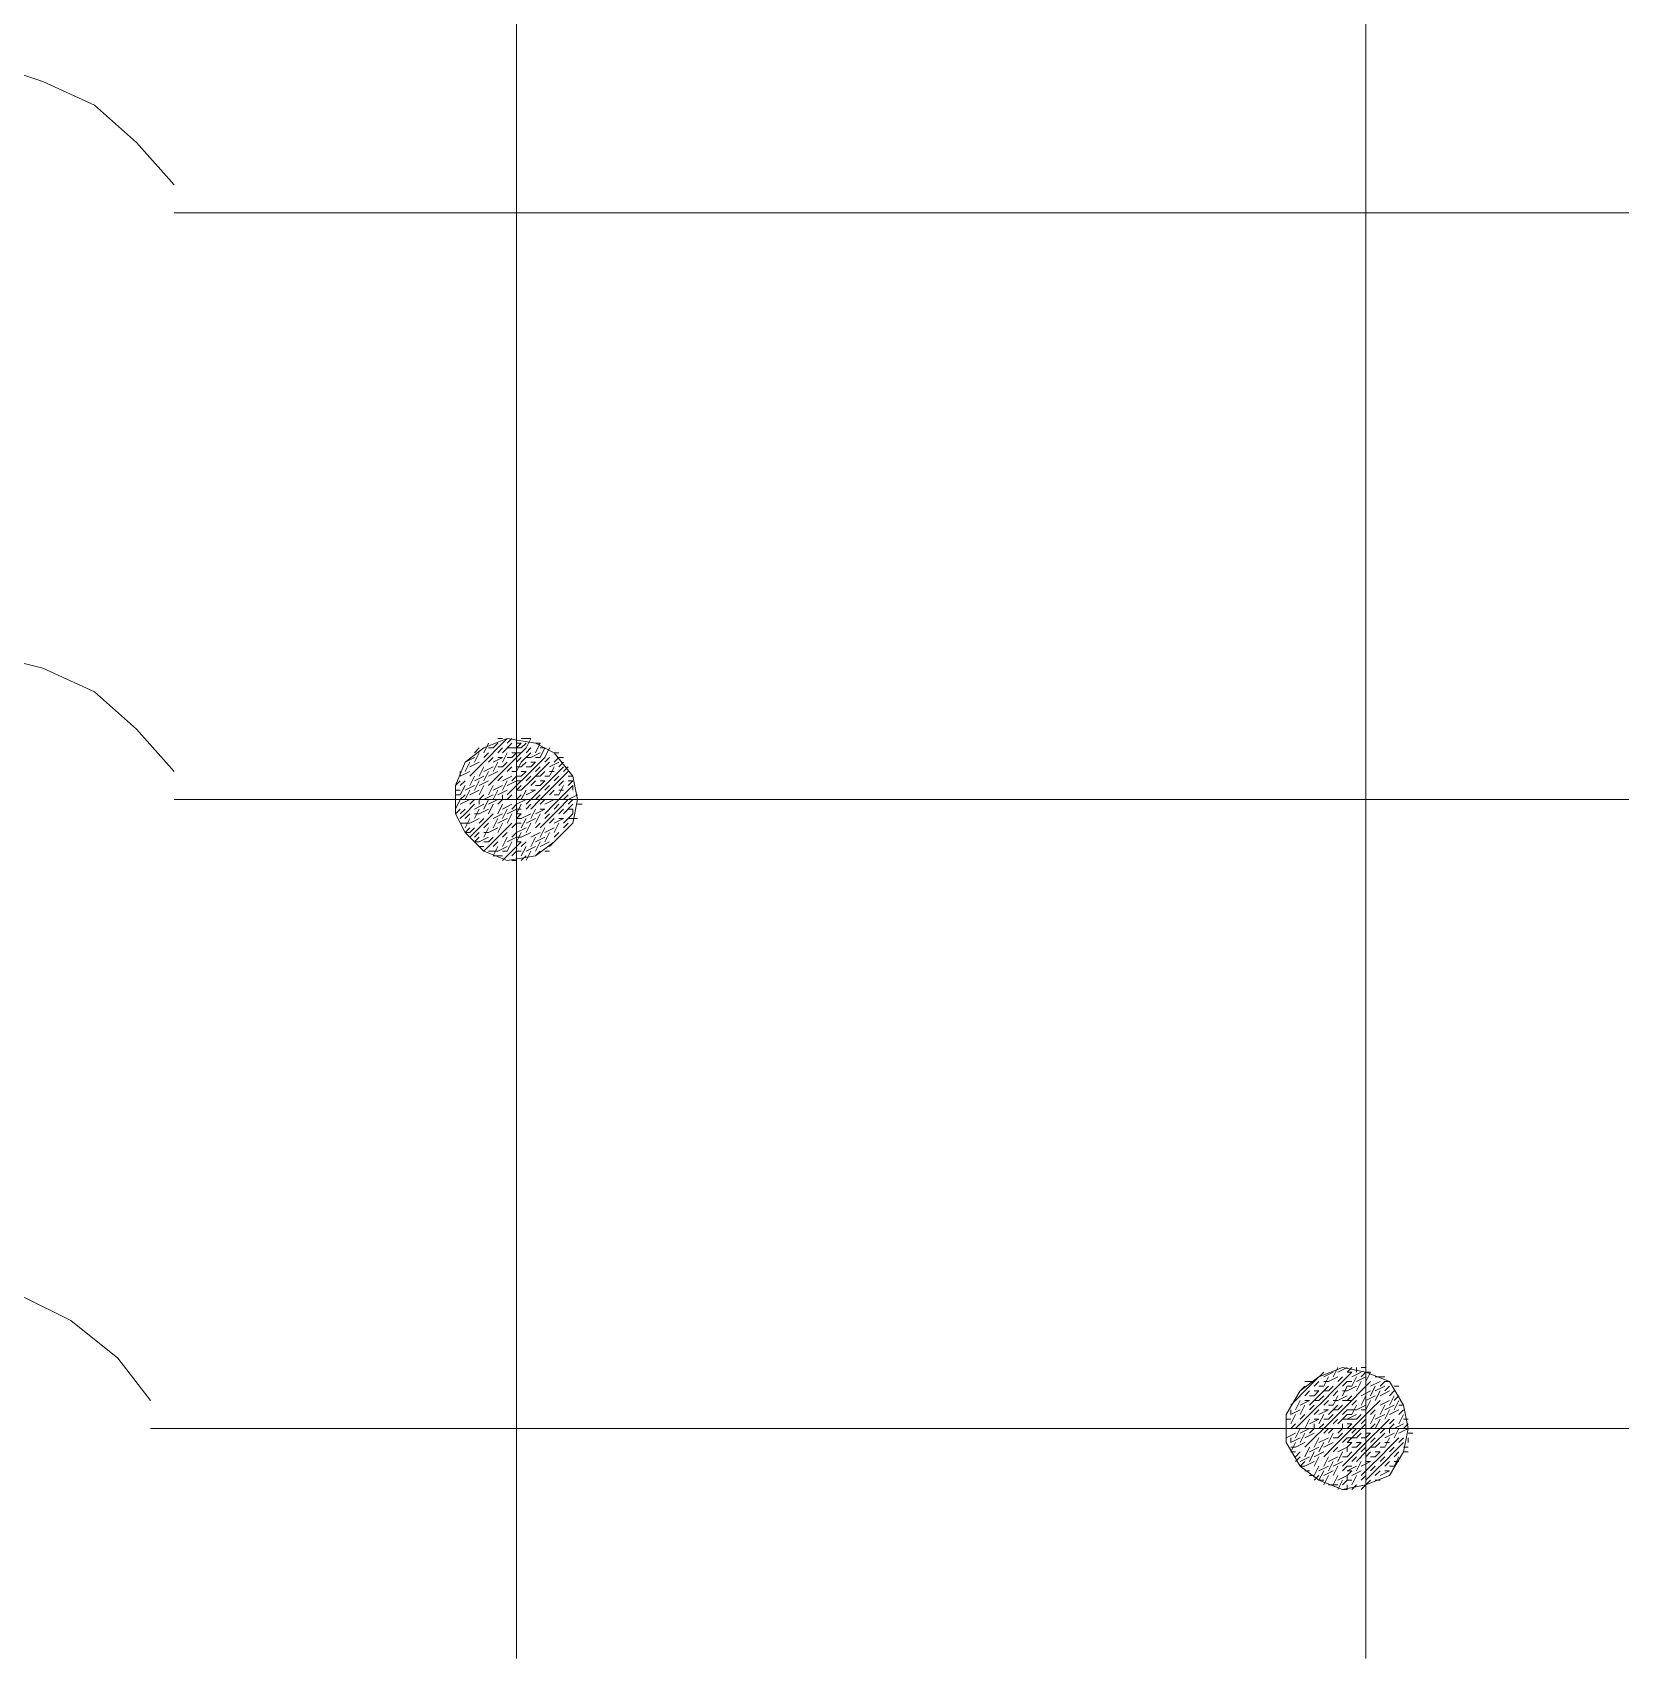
# Model space of a CAD drawing. Header units: metres. Extents: x 0 to 175, y -70 to 21.
# Drawn here: x 60.83 to 61.45, y -43.126 to -42.492 of the extents above; entities that cross this region are included whole.
import ezdxf

# ---------------------------------------------------------------- set-up
doc = ezdxf.new("R2010")
doc.units = ezdxf.units.M
doc.header["$LTSCALE"] = 0.5
doc.layers.add('TABLA', color=7, linetype='Continuous')

msp = doc.modelspace()

# ---------------------------------------------------------------- linework, layer by layer
at = {"layer": 'TABLA', "color": 7, "linetype": 'Continuous', "lineweight": 18, "true_color": 0x000007}
for p, q in [((61.01879, -40.90247), (61.01879, -43.12641)), ((61.35036, -40.91713), (61.35036, -43.12641)), ((61.7772, -42.56218), (60.88506, -42.56218)), ((61.00596, -42.77285), (61.0078, -42.76919)), ((61.00963, -42.77102), (61.01146, -42.76919)), ((61.01146, -42.76736), (61.01329, -42.76736)), ((61.01329, -42.77285), (61.01696, -42.76919)), ((61.01512, -42.76919), (61.01696, -42.76736)), ((61.01879, -42.76919), (61.01879, -42.76736)), ((61.01879, -42.76919), (61.02062, -42.76919)), ((61.01879, -42.77102), (61.02062, -42.76919)), ((61.02062, -42.76736), (61.02245, -42.76736)), ((61.02062, -42.77102), (61.02245, -42.76919)), ((61.02245, -42.76736), (61.02428, -42.76736)), ((61.02612, -42.76919), (61.02795, -42.76919)), ((61.02612, -42.77285), (61.02795, -42.76919)), ((60.99864, -42.77652), (61.0023, -42.77469)), ((61.0023, -42.77285), (61.00413, -42.77102)), ((61.0023, -42.77652), (61.00413, -42.77285)), ((61.00596, -42.77469), (61.0078, -42.77285)), ((61.0078, -42.77102), (61.00963, -42.77102)), ((61.0078, -42.77652), (61.00963, -42.77469)), ((61.00963, -42.77652), (61.01329, -42.77469)), ((61.01146, -42.77285), (61.01329, -42.77102)), ((61.01146, -42.77469), (61.01329, -42.77469)), ((61.01329, -42.77652), (61.01512, -42.77285)), ((61.01512, -42.77102), (61.01696, -42.77102)), ((61.01512, -42.77469), (61.01696, -42.77469)), ((61.01696, -42.77102), (61.01879, -42.77102)), ((61.01696, -42.77285), (61.01879, -42.77285)), ((61.01696, -42.77469), (61.01879, -42.77285)), ((61.01879, -42.77102), (61.02062, -42.77102)), ((61.01879, -42.77285), (61.02062, -42.77285)), ((61.01879, -42.77652), (61.02062, -42.77469)), ((61.02245, -42.77285), (61.02428, -42.77102)), ((61.02245, -42.77469), (61.02428, -42.77469)), ((61.02428, -42.77469), (61.02795, -42.77285)), ((61.02612, -42.77469), (61.02795, -42.77469)), ((61.02795, -42.77102), (61.02978, -42.77102)), ((61.02795, -42.77469), (61.02978, -42.77102)), ((61.02978, -42.77652), (61.03161, -42.77469)), ((61.03344, -42.77285), (61.03527, -42.77285)), ((61.03344, -42.77652), (61.03527, -42.77469)), ((61.03527, -42.77469), (61.03711, -42.77469)), ((60.9968, -42.78201), (60.9968, -42.78018)), ((60.9968, -42.78201), (61.00047, -42.78018)), ((60.99864, -42.78018), (61.00047, -42.77652)), ((61.00047, -42.77835), (61.00413, -42.77652)), ((61.00047, -42.78568), (61.0023, -42.78201)), ((61.0023, -42.78384), (61.00596, -42.78201)), ((61.00413, -42.78201), (61.00596, -42.77835)), ((61.00596, -42.78018), (61.00963, -42.77835)), ((61.00596, -42.78384), (61.0078, -42.78018)), ((61.0078, -42.78201), (61.01146, -42.78018)), ((61.00963, -42.78018), (61.01146, -42.77652)), ((61.01146, -42.77835), (61.01329, -42.77835)), ((61.01146, -42.78384), (61.01329, -42.78201)), ((61.01329, -42.77835), (61.01512, -42.77652)), ((61.01329, -42.78384), (61.01696, -42.78201)), ((61.01512, -42.78018), (61.01696, -42.77835)), ((61.01696, -42.78018), (61.01879, -42.78018)), ((61.01696, -42.78384), (61.01879, -42.78201)), ((61.01879, -42.77835), (61.02062, -42.77835)), ((61.01879, -42.78201), (61.01879, -42.78018)), ((61.01879, -42.78201), (61.02062, -42.78201)), ((61.02062, -42.77835), (61.02245, -42.77652)), ((61.02062, -42.78018), (61.02245, -42.78018)), ((61.02062, -42.78201), (61.02245, -42.78018)), ((61.02245, -42.77835), (61.02428, -42.77835)), ((61.02245, -42.78384), (61.02428, -42.78201)), ((61.02428, -42.77652), (61.02612, -42.77652)), ((61.02428, -42.77835), (61.02612, -42.77652)), ((61.02612, -42.78018), (61.02795, -42.77835)), ((61.02612, -42.78201), (61.02795, -42.78201)), ((61.02795, -42.78201), (61.02978, -42.78018)), ((61.02978, -42.78201), (61.03161, -42.78201)), ((61.03161, -42.77835), (61.03527, -42.77652)), ((61.03161, -42.78201), (61.03344, -42.77835)), ((61.03161, -42.78018), (61.03344, -42.78018)), ((61.03344, -42.78384), (61.03527, -42.78201)), ((61.03527, -42.77835), (61.03711, -42.77652)), ((61.03711, -42.78018), (61.03894, -42.77835)), ((61.03894, -42.78201), (61.04077, -42.78201)), ((60.99497, -42.78568), (60.9968, -42.78384)), ((60.99497, -42.78751), (60.9968, -42.78751)), ((60.9968, -42.78568), (60.99864, -42.78384)), ((60.9968, -42.78934), (60.99864, -42.78568)), ((60.99864, -42.78751), (61.0023, -42.78568)), ((60.99864, -42.79117), (61.00047, -42.78751)), ((61.00047, -42.78934), (61.00413, -42.78751)), ((61.0023, -42.78751), (61.00413, -42.78384)), ((61.00413, -42.78568), (61.0078, -42.78384)), ((61.00413, -42.78934), (61.00596, -42.78568)), ((61.0078, -42.78934), (61.00963, -42.78568)), ((61.00963, -42.78751), (61.01329, -42.78568)), ((61.00963, -42.79117), (61.01146, -42.78751)), ((61.01146, -42.78934), (61.01512, -42.78751)), ((61.01329, -42.78751), (61.01512, -42.78384)), ((61.01512, -42.78568), (61.01879, -42.78384)), ((61.01512, -42.78934), (61.01879, -42.78568)), ((61.01879, -42.78384), (61.02062, -42.78384)), ((61.01879, -42.78751), (61.02062, -42.78568)), ((61.01879, -42.78751), (61.02062, -42.78751)), ((61.02062, -42.79117), (61.02245, -42.78751)), ((61.02245, -42.78934), (61.02612, -42.78751)), ((61.02428, -42.78568), (61.02612, -42.78384)), ((61.02428, -42.78751), (61.02612, -42.78751)), ((61.02612, -42.78568), (61.02795, -42.78568)), ((61.02795, -42.78384), (61.02978, -42.78384)), ((61.02795, -42.78568), (61.02978, -42.78384)), ((61.02978, -42.78751), (61.03161, -42.78568)), ((61.03161, -42.78934), (61.03344, -42.78751)), ((61.03527, -42.78568), (61.03711, -42.78384)), ((61.03527, -42.78934), (61.03711, -42.78568)), ((61.03527, -42.78751), (61.03711, -42.78751)), ((61.03894, -42.78384), (61.04077, -42.78384)), ((61.03894, -42.78568), (61.04077, -42.78384)), ((61.04077, -42.78751), (61.04077, -42.78568)), ((61.7772, -42.79117), (60.88506, -42.79117)), ((60.99497, -42.78934), (60.9968, -42.78934)), ((60.99497, -42.79117), (60.9968, -42.79117)), ((60.99497, -42.79484), (60.9968, -42.79117)), ((60.9968, -42.79117), (60.99864, -42.78934)), ((60.9968, -42.793), (61.00047, -42.79117)), ((60.99864, -42.79117), (61.00047, -42.79117)), ((61.00047, -42.79117), (61.0023, -42.79117)), ((61.00047, -42.793), (61.0023, -42.79117)), ((61.0023, -42.79117), (61.00413, -42.79117)), ((61.0023, -42.79484), (61.00596, -42.793)), ((61.00413, -42.79117), (61.00596, -42.78934)), ((61.00413, -42.793), (61.00413, -42.79117)), ((61.00596, -42.79117), (61.00963, -42.78934)), ((61.00596, -42.79117), (61.0078, -42.79117)), ((61.00596, -42.79484), (61.0078, -42.79117)), ((61.0078, -42.793), (61.01146, -42.79117)), ((61.0078, -42.79667), (61.00963, -42.793)), ((61.01146, -42.79117), (61.01329, -42.79117)), ((61.01146, -42.793), (61.01329, -42.79117)), ((61.01146, -42.79667), (61.01329, -42.793)), ((61.01329, -42.79117), (61.01329, -42.78934)), ((61.01329, -42.79484), (61.01696, -42.793)), ((61.01512, -42.79117), (61.01696, -42.78934)), ((61.01512, -42.79117), (61.01696, -42.79117)), ((61.01696, -42.79117), (61.01879, -42.79117)), ((61.01696, -42.79117), (61.01879, -42.79117)), ((61.01696, -42.79484), (61.01879, -42.793)), ((61.01879, -42.79117), (61.02062, -42.78934)), ((61.01879, -42.793), (61.01879, -42.79117)), ((61.01879, -42.793), (61.02245, -42.79117)), ((61.01879, -42.79667), (61.02062, -42.793)), ((61.02062, -42.79117), (61.02245, -42.79117)), ((61.02245, -42.79117), (61.02428, -42.79117)), ((61.02245, -42.793), (61.02428, -42.79117)), ((61.02245, -42.79484), (61.02428, -42.793)), ((61.02428, -42.79484), (61.02795, -42.79117)), ((61.02612, -42.79117), (61.02795, -42.78934)), ((61.02612, -42.79117), (61.02795, -42.79117)), ((61.02795, -42.793), (61.02978, -42.79117)), ((61.02978, -42.793), (61.03344, -42.79117)), ((61.03161, -42.79117), (61.03344, -42.79117)), ((61.03344, -42.78934), (61.03527, -42.78934)), ((61.03344, -42.79117), (61.03527, -42.79117)), ((61.03344, -42.79484), (61.03527, -42.793)), ((61.03527, -42.79117), (61.03711, -42.79117)), ((61.03711, -42.79117), (61.03894, -42.78934)), ((61.03711, -42.79117), (61.03894, -42.79117)), ((61.03711, -42.79667), (61.04077, -42.793)), ((61.03894, -42.79117), (61.0426, -42.78934)), ((61.03894, -42.793), (61.04077, -42.79117)), ((61.0426, -42.793), (61.04443, -42.793)), ((60.99497, -42.79667), (60.9968, -42.79484)), ((60.9968, -42.79667), (60.99864, -42.79484)), ((60.9968, -42.80033), (60.99864, -42.80033)), ((60.99864, -42.7985), (61.00047, -42.79667)), ((60.99864, -42.80216), (61.00047, -42.7985)), ((60.99864, -42.80033), (61.00047, -42.80033)), ((61.00047, -42.80033), (61.00413, -42.7985)), ((61.0023, -42.7985), (61.00413, -42.79484)), ((61.0023, -42.79667), (61.00413, -42.79667)), ((61.00413, -42.79667), (61.0078, -42.79484)), ((61.00413, -42.80033), (61.00596, -42.7985)), ((61.00596, -42.80216), (61.0078, -42.80033)), ((61.00963, -42.7985), (61.01329, -42.79667)), ((61.00963, -42.80216), (61.01146, -42.7985)), ((61.01146, -42.80033), (61.01512, -42.7985)), ((61.01146, -42.804), (61.01329, -42.80033)), ((61.01329, -42.7985), (61.01512, -42.79484)), ((61.01512, -42.79667), (61.01879, -42.79484)), ((61.01512, -42.80033), (61.01696, -42.79667)), ((61.01696, -42.80216), (61.01879, -42.80033)), ((61.01879, -42.79484), (61.02062, -42.79484)), ((61.01879, -42.79667), (61.02062, -42.79667)), ((61.01879, -42.7985), (61.02062, -42.79667)), ((61.01879, -42.7985), (61.02062, -42.7985)), ((61.01879, -42.80033), (61.02062, -42.80033)), ((61.02062, -42.7985), (61.02428, -42.79667)), ((61.02062, -42.80216), (61.02245, -42.7985)), ((61.02245, -42.80033), (61.02612, -42.7985)), ((61.02245, -42.804), (61.02428, -42.80033)), ((61.02428, -42.7985), (61.02612, -42.79484)), ((61.02612, -42.79667), (61.02978, -42.79484)), ((61.02612, -42.80033), (61.02795, -42.79667)), ((61.02612, -42.80216), (61.02795, -42.80033)), ((61.02795, -42.79484), (61.02978, -42.79484)), ((61.02978, -42.7985), (61.03161, -42.79667)), ((61.03161, -42.80033), (61.03344, -42.7985)), ((61.03344, -42.80033), (61.03711, -42.7985)), ((61.03344, -42.804), (61.03527, -42.80033)), ((61.03527, -42.79667), (61.03711, -42.79484)), ((61.03527, -42.7985), (61.03711, -42.7985)), ((61.03711, -42.80216), (61.03894, -42.80033)), ((61.03894, -42.79484), (61.04077, -42.79484)), ((61.03894, -42.7985), (61.04077, -42.7985)), ((61.04077, -42.7985), (61.0426, -42.7985)), ((60.99864, -42.804), (61.00047, -42.80216)), ((60.99864, -42.804), (61.00047, -42.804)), ((61.00047, -42.804), (61.0023, -42.80216)), ((61.0023, -42.80583), (61.00413, -42.804)), ((61.0023, -42.80766), (61.00413, -42.80583)), ((61.00413, -42.80766), (61.0078, -42.80583)), ((61.00596, -42.80583), (61.0078, -42.80216)), ((61.00596, -42.804), (61.0078, -42.804)), ((61.0078, -42.804), (61.01146, -42.80216)), ((61.0078, -42.80766), (61.00963, -42.80583)), ((61.01329, -42.80583), (61.01512, -42.804)), ((61.01329, -42.80949), (61.01512, -42.80583)), ((61.01512, -42.80766), (61.01879, -42.80583)), ((61.01696, -42.80583), (61.01879, -42.804)), ((61.01879, -42.804), (61.01879, -42.80216)), ((61.01879, -42.804), (61.02245, -42.80216)), ((61.01879, -42.80766), (61.02062, -42.804)), ((61.01879, -42.80583), (61.02062, -42.80583)), ((61.02062, -42.80583), (61.02428, -42.804)), ((61.02428, -42.80583), (61.02795, -42.804)), ((61.02428, -42.80949), (61.02612, -42.80583)), ((61.02612, -42.80766), (61.02978, -42.80583)), ((61.02795, -42.80583), (61.02978, -42.80216)), ((61.02978, -42.804), (61.03344, -42.80216)), ((61.02978, -42.80766), (61.03161, -42.804)), ((61.03344, -42.80583), (61.03527, -42.804)), ((61.0023, -42.80766), (61.00413, -42.80766)), ((61.00413, -42.80949), (61.00596, -42.80949)), ((61.00413, -42.80949), (61.00596, -42.80949)), ((61.00596, -42.80766), (61.0078, -42.80766)), ((61.0078, -42.81132), (61.00963, -42.81132)), ((61.00963, -42.80949), (61.01146, -42.80766)), ((61.00963, -42.81316), (61.01146, -42.80949)), ((61.00963, -42.81132), (61.01146, -42.81132)), ((61.00963, -42.81316), (61.01146, -42.81316)), ((61.01146, -42.81132), (61.01512, -42.80949)), ((61.01146, -42.81316), (61.01329, -42.81316)), ((61.01329, -42.81132), (61.01512, -42.81132)), ((61.01512, -42.81132), (61.01696, -42.80766)), ((61.01696, -42.81316), (61.01879, -42.81132)), ((61.01879, -42.80766), (61.02062, -42.80766)), ((61.01879, -42.80949), (61.02062, -42.80766)), ((61.01879, -42.81132), (61.02062, -42.81132)), ((61.02062, -42.80949), (61.02245, -42.80766)), ((61.02062, -42.81316), (61.02245, -42.80949)), ((61.02062, -42.81499), (61.02245, -42.81316)), ((61.02245, -42.81132), (61.02612, -42.80949)), ((61.02245, -42.81499), (61.02428, -42.81132)), ((61.02612, -42.81132), (61.02795, -42.80766)), ((61.02612, -42.81316), (61.02795, -42.81132)), ((61.02795, -42.80949), (61.03161, -42.80766)), ((61.02978, -42.81132), (61.03161, -42.81132)), ((61.33388, -43.0165), (61.33754, -43.01467)), ((61.33388, -43.02016), (61.33571, -43.0165)), ((61.33571, -43.01833), (61.33937, -43.0165)), ((61.33754, -43.0165), (61.33937, -43.01283)), ((61.33937, -43.01467), (61.34304, -43.01283)), ((61.33937, -43.01833), (61.3412, -43.0165)), ((61.34304, -43.01467), (61.34487, -43.01283)), ((61.34304, -43.01467), (61.34487, -43.01467)), ((61.34304, -43.0165), (61.34487, -43.01467)), ((61.34487, -43.0165), (61.34853, -43.01467)), ((61.34487, -43.02016), (61.3467, -43.0165)), ((61.3467, -43.01467), (61.3467, -43.01283)), ((61.3467, -43.01833), (61.35036, -43.0165)), ((61.34853, -43.01283), (61.35036, -43.01283)), ((61.34853, -43.0165), (61.35036, -43.01467)), ((61.35036, -43.01467), (61.3522, -43.01467)), ((61.35036, -43.01833), (61.3522, -43.01467)), ((61.35403, -43.0165), (61.35586, -43.0165)), ((61.35586, -43.0165), (61.35769, -43.0165)), ((61.32472, -43.02199), (61.32655, -43.02016)), ((61.32655, -43.01833), (61.32838, -43.01833)), ((61.32655, -43.02383), (61.32838, -43.02199)), ((61.32838, -43.01833), (61.33021, -43.01833)), ((61.33021, -43.02016), (61.33204, -43.01833)), ((61.33021, -43.02199), (61.33204, -43.02199)), ((61.33021, -43.02383), (61.33204, -43.02199)), ((61.33204, -43.02016), (61.33388, -43.02016)), ((61.33388, -43.01833), (61.33571, -43.01833)), ((61.33388, -43.02199), (61.33571, -43.02199)), ((61.33571, -43.02199), (61.33754, -43.02016)), ((61.33754, -43.02383), (61.33937, -43.02199)), ((61.3412, -43.02016), (61.34304, -43.01833)), ((61.3412, -43.02383), (61.34304, -43.02016)), ((61.3412, -43.02199), (61.34304, -43.02199)), ((61.34304, -43.01833), (61.34487, -43.01833)), ((61.34304, -43.02016), (61.34487, -43.02016)), ((61.34304, -43.02199), (61.3467, -43.02016)), ((61.3467, -43.02199), (61.34853, -43.01833)), ((61.34853, -43.02383), (61.3522, -43.02199)), ((61.3522, -43.02016), (61.35586, -43.01833)), ((61.3522, -43.02383), (61.35403, -43.02016)), ((61.35403, -43.02199), (61.35769, -43.02016)), ((61.35403, -43.02566), (61.35586, -43.02199)), ((61.35586, -43.02016), (61.35769, -43.01833)), ((61.35586, -43.02383), (61.35952, -43.02199)), ((61.35769, -43.01833), (61.35952, -43.01833)), ((61.35769, -43.02199), (61.35952, -43.02016)), ((61.35952, -43.02383), (61.36136, -43.02199)), ((61.36136, -43.02016), (61.36319, -43.02016)), ((61.32105, -43.03115), (61.32105, -43.02932)), ((61.32105, -43.03115), (61.32472, -43.02932)), ((61.32288, -43.02932), (61.32472, -43.02566)), ((61.32472, -43.02749), (61.32838, -43.02566)), ((61.32472, -43.03115), (61.32655, -43.02749)), ((61.32655, -43.02566), (61.32838, -43.02566)), ((61.32838, -43.02383), (61.33021, -43.02383)), ((61.32838, -43.02932), (61.33021, -43.02749)), ((61.33021, -43.02566), (61.33204, -43.02566)), ((61.33021, -43.03115), (61.33204, -43.02932)), ((61.33204, -43.02566), (61.33388, -43.02383)), ((61.33204, -43.03115), (61.33571, -43.02932)), ((61.33388, -43.02749), (61.33571, -43.02566)), ((61.33388, -43.02932), (61.33571, -43.02932)), ((61.33571, -43.02749), (61.33754, -43.02749)), ((61.33571, -43.03115), (61.33937, -43.02749)), ((61.33754, -43.02749), (61.33937, -43.02383)), ((61.33754, -43.02566), (61.33937, -43.02566)), ((61.33754, -43.02932), (61.33937, -43.02932)), ((61.33937, -43.02566), (61.34304, -43.02383)), ((61.33937, -43.02932), (61.3412, -43.02749)), ((61.3412, -43.02566), (61.34304, -43.02566)), ((61.3412, -43.03115), (61.34304, -43.02932)), ((61.34304, -43.02566), (61.34487, -43.02383)), ((61.34304, -43.02566), (61.34487, -43.02566)), ((61.34304, -43.02932), (61.34487, -43.02932)), ((61.34487, -43.02749), (61.3467, -43.02566)), ((61.34487, -43.03115), (61.3467, -43.02749)), ((61.34487, -43.02932), (61.3467, -43.02932)), ((61.3467, -43.02932), (61.35036, -43.02749)), ((61.34853, -43.02749), (61.35036, -43.02383)), ((61.34853, -43.02932), (61.35036, -43.02932)), ((61.35036, -43.02566), (61.35403, -43.02383)), ((61.35036, -43.02932), (61.3522, -43.02566)), ((61.3522, -43.03115), (61.35403, -43.02932)), ((61.35586, -43.02749), (61.35952, -43.02566)), ((61.35586, -43.03115), (61.35769, -43.02749)), ((61.35769, -43.02932), (61.36136, -43.02749)), ((61.35769, -43.03298), (61.35952, -43.02932)), ((61.35952, -43.02749), (61.36136, -43.02383)), ((61.35952, -43.03115), (61.36319, -43.02932)), ((61.36136, -43.02566), (61.36319, -43.02383)), ((61.36136, -43.02932), (61.36319, -43.02566)), ((61.36319, -43.02749), (61.36502, -43.02749)), ((61.36319, -43.03115), (61.36502, -43.02932)), ((61.31922, -43.03298), (61.32105, -43.03298)), ((61.31922, -43.03665), (61.31922, -43.03482)), ((61.32105, -43.03482), (61.32288, -43.03115)), ((61.32105, -43.03665), (61.32288, -43.03482)), ((61.32472, -43.03298), (61.32655, -43.03115)), ((61.32655, -43.03665), (61.32838, -43.03298)), ((61.32838, -43.03482), (61.33204, -43.03298)), ((61.33021, -43.03298), (61.33204, -43.03298)), ((61.33021, -43.03665), (61.33021, -43.03482)), ((61.33204, -43.03482), (61.33388, -43.03115)), ((61.33204, -43.03665), (61.33388, -43.03482)), ((61.33388, -43.03298), (61.33571, -43.03298)), ((61.33571, -43.03298), (61.33754, -43.03115)), ((61.33754, -43.03482), (61.33937, -43.03298)), ((61.33937, -43.03482), (61.34304, -43.03115)), ((61.3412, -43.03298), (61.34304, -43.03298)), ((61.3412, -43.03665), (61.3412, -43.03482)), ((61.34304, -43.03115), (61.34487, -43.03115)), ((61.34304, -43.03298), (61.3467, -43.03115)), ((61.34304, -43.03298), (61.34487, -43.03298)), ((61.34304, -43.03482), (61.34487, -43.03482)), ((61.34304, -43.03665), (61.34487, -43.03482)), ((61.34487, -43.03298), (61.3467, -43.03298)), ((61.3467, -43.03298), (61.34853, -43.03115)), ((61.34853, -43.03482), (61.35036, -43.03298)), ((61.34853, -43.03665), (61.35036, -43.03482)), ((61.3522, -43.03482), (61.35403, -43.03115)), ((61.3522, -43.03665), (61.35403, -43.03482)), ((61.35403, -43.03298), (61.35769, -43.03115)), ((61.35403, -43.03665), (61.35586, -43.03298)), ((61.35586, -43.03665), (61.35952, -43.03298)), ((61.35952, -43.03482), (61.36136, -43.03298)), ((61.35952, -43.03665), (61.36136, -43.03482)), ((61.36136, -43.03665), (61.36502, -43.03482)), ((61.36319, -43.03482), (61.36502, -43.03115)), ((61.36502, -43.03298), (61.36685, -43.03298)), ((61.36502, -43.03665), (61.36685, -43.03482)), ((61.7772, -43.03665), (60.8759, -43.03665)), ((61.31922, -43.03665), (61.32105, -43.03665)), ((61.31922, -43.04031), (61.32288, -43.03848)), ((61.32105, -43.04214), (61.32105, -43.04031)), ((61.32105, -43.04214), (61.32472, -43.04031)), ((61.32105, -43.04581), (61.32288, -43.04214)), ((61.32288, -43.03665), (61.32472, -43.03665)), ((61.32288, -43.04031), (61.32472, -43.03665)), ((61.32288, -43.04398), (61.32655, -43.04214)), ((61.32472, -43.03665), (61.32655, -43.03665)), ((61.32472, -43.03848), (61.32838, -43.03665)), ((61.32472, -43.04214), (61.32655, -43.03848)), ((61.32655, -43.04031), (61.33021, -43.03848)), ((61.32838, -43.03665), (61.33021, -43.03665)), ((61.32838, -43.03848), (61.33021, -43.03665)), ((61.33021, -43.04398), (61.33204, -43.04031)), ((61.33204, -43.03665), (61.33388, -43.03665)), ((61.33204, -43.04214), (61.33571, -43.04031)), ((61.33204, -43.04581), (61.33388, -43.04214)), ((61.33388, -43.03848), (61.33571, -43.03665)), ((61.33388, -43.04398), (61.33754, -43.04214)), ((61.33571, -43.03848), (61.33754, -43.03665)), ((61.33571, -43.04214), (61.33754, -43.03848)), ((61.33754, -43.03665), (61.33937, -43.03665)), ((61.33754, -43.03665), (61.33937, -43.03665)), ((61.33754, -43.04031), (61.33937, -43.04031)), ((61.33937, -43.03848), (61.3412, -43.03665)), ((61.33937, -43.04031), (61.3412, -43.03848)), ((61.3412, -43.03665), (61.34304, -43.03665)), ((61.3412, -43.04214), (61.34304, -43.04031)), ((61.34304, -43.03665), (61.34487, -43.03665)), ((61.34304, -43.03848), (61.34487, -43.03665)), ((61.34304, -43.04031), (61.34487, -43.04031)), ((61.34304, -43.04214), (61.34487, -43.04214)), ((61.34304, -43.04398), (61.34487, -43.04214)), ((61.34487, -43.03848), (61.3467, -43.03665)), ((61.34487, -43.04031), (61.3467, -43.04031)), ((61.3467, -43.03665), (61.34853, -43.03665)), ((61.3467, -43.04031), (61.34853, -43.03848)), ((61.3467, -43.04214), (61.34853, -43.04214)), ((61.3467, -43.04398), (61.34853, -43.04214)), ((61.34853, -43.03665), (61.35036, -43.03665)), ((61.34853, -43.04031), (61.35036, -43.04031)), ((61.35036, -43.03665), (61.3522, -43.03665)), ((61.35036, -43.03848), (61.3522, -43.03848)), ((61.35036, -43.04031), (61.3522, -43.03848)), ((61.3522, -43.03665), (61.35403, -43.03665)), ((61.3522, -43.04214), (61.35403, -43.04031)), ((61.35403, -43.03665), (61.35586, -43.03665)), ((61.35403, -43.04398), (61.35586, -43.04214)), ((61.35586, -43.03848), (61.35769, -43.03665)), ((61.35769, -43.03665), (61.35952, -43.03665)), ((61.35769, -43.04031), (61.36136, -43.03848)), ((61.35769, -43.04398), (61.35952, -43.04031)), ((61.35769, -43.04214), (61.35952, -43.04214)), ((61.35952, -43.03848), (61.35952, -43.03665)), ((61.36136, -43.03665), (61.36319, -43.03665)), ((61.36136, -43.04031), (61.36319, -43.03665)), ((61.36319, -43.03848), (61.36685, -43.03665)), ((61.36319, -43.04214), (61.36502, -43.04031)), ((61.36685, -43.03848), (61.36868, -43.03848)), ((61.36685, -43.04214), (61.36685, -43.04031)), ((61.32105, -43.04398), (61.32288, -43.04398)), ((61.32105, -43.04581), (61.32288, -43.04581)), ((61.32288, -43.04764), (61.32472, -43.04581)), ((61.32288, -43.04947), (61.32472, -43.04764)), ((61.32472, -43.04947), (61.32838, -43.04764)), ((61.32655, -43.04764), (61.32838, -43.04398)), ((61.32838, -43.04581), (61.33204, -43.04398)), ((61.32838, -43.04947), (61.33021, -43.04581)), ((61.33021, -43.04764), (61.33388, -43.04581)), ((61.33021, -43.0513), (61.33204, -43.04764)), ((61.33388, -43.0513), (61.33571, -43.04764)), ((61.33571, -43.04947), (61.33937, -43.04764)), ((61.33754, -43.04581), (61.33937, -43.04398)), ((61.33937, -43.04581), (61.34304, -43.04398)), ((61.33937, -43.04947), (61.3412, -43.04581)), ((61.3412, -43.04764), (61.34304, -43.04764)), ((61.34304, -43.04581), (61.34304, -43.04398)), ((61.34304, -43.04764), (61.34487, -43.04581)), ((61.34487, -43.04398), (61.3467, -43.04398)), ((61.34487, -43.04947), (61.3467, -43.04764)), ((61.34853, -43.04581), (61.35036, -43.04398)), ((61.35036, -43.04764), (61.3522, -43.04581)), ((61.3522, -43.04398), (61.35403, -43.04398)), ((61.3522, -43.04764), (61.35403, -43.04764)), ((61.35403, -43.04581), (61.35586, -43.04581)), ((61.35403, -43.04764), (61.35586, -43.04581)), ((61.35586, -43.04398), (61.35769, -43.04398)), ((61.35586, -43.04947), (61.35769, -43.04764)), ((61.35952, -43.04581), (61.36136, -43.04398)), ((61.36136, -43.04764), (61.36319, -43.04581)), ((61.36136, -43.0513), (61.36319, -43.04764)), ((61.36502, -43.04398), (61.36685, -43.04398)), ((61.36502, -43.04581), (61.36685, -43.04581)), ((61.32472, -43.0513), (61.32655, -43.04947)), ((61.32472, -43.0513), (61.32655, -43.0513)), ((61.32655, -43.0513), (61.33021, -43.04947)), ((61.32655, -43.05314), (61.32838, -43.05314)), ((61.32655, -43.05314), (61.32838, -43.05314)), ((61.32838, -43.05497), (61.33021, -43.05497)), ((61.33021, -43.05497), (61.33204, -43.0513)), ((61.33021, -43.0568), (61.33204, -43.05497)), ((61.33204, -43.05314), (61.33571, -43.0513)), ((61.33204, -43.0568), (61.33388, -43.05314)), ((61.33388, -43.05497), (61.33754, -43.05314)), ((61.33388, -43.05863), (61.33571, -43.05497)), ((61.33571, -43.05314), (61.33754, -43.04947)), ((61.33754, -43.0513), (61.3412, -43.04947)), ((61.33754, -43.05497), (61.33937, -43.0513)), ((61.33754, -43.05863), (61.33937, -43.05497)), ((61.33937, -43.0568), (61.34304, -43.05497)), ((61.3412, -43.0513), (61.34304, -43.04947)), ((61.3412, -43.05314), (61.34304, -43.0513)), ((61.34304, -43.0513), (61.34487, -43.0513)), ((61.34304, -43.05314), (61.3467, -43.0513)), ((61.34304, -43.05314), (61.34487, -43.05314)), ((61.34304, -43.05497), (61.34487, -43.05314)), ((61.34304, -43.0568), (61.34304, -43.05497)), ((61.34487, -43.05497), (61.34853, -43.05314)), ((61.34487, -43.05863), (61.3467, -43.05497)), ((61.3467, -43.05314), (61.34853, -43.04947)), ((61.34853, -43.0513), (61.3522, -43.04947)), ((61.34853, -43.0568), (61.35036, -43.05497)), ((61.35036, -43.04947), (61.3522, -43.04947)), ((61.3522, -43.05314), (61.35403, -43.0513)), ((61.35403, -43.05497), (61.35586, -43.05314)), ((61.35586, -43.05497), (61.35952, -43.05314)), ((61.35769, -43.0513), (61.35952, -43.04947)), ((61.35769, -43.05314), (61.35952, -43.05314)), ((61.35952, -43.0513), (61.36136, -43.0513)), ((61.36136, -43.04947), (61.36319, -43.04947)), ((61.33204, -43.0568), (61.33388, -43.0568)), ((61.33571, -43.05863), (61.33754, -43.05863)), ((61.33754, -43.05863), (61.33937, -43.05863)), ((61.33937, -43.06046), (61.3412, -43.0568)), ((61.3412, -43.05863), (61.34304, -43.0568)), ((61.3412, -43.06046), (61.34304, -43.06046)), ((61.34304, -43.0568), (61.34487, -43.0568)), ((61.34304, -43.06046), (61.34304, -43.05863)), ((61.34487, -43.06046), (61.3467, -43.05863)), ((61.34853, -43.06046), (61.35036, -43.05863)), ((61.35036, -43.05863), (61.3522, -43.0568)), ((61.35403, -43.0568), (61.35586, -43.0568)), ((61.35403, -43.0568), (61.35586, -43.0568))]:
    msp.add_line(p, q, dxfattribs=at)
for points in [[(60.88506, -42.55119), (60.8704, -42.53471), (60.85392, -42.52005), (60.83376, -42.51089), (60.81178, -42.50356), (60.7898, -42.50356), (60.76782, -42.50723), (60.74766, -42.51455), (60.72935, -42.52555), (60.71286, -42.54203), (60.70187, -42.56035), (60.69271, -42.5805)], [(60.88506, -42.78018), (60.8704, -42.76369), (60.85392, -42.74904), (60.83376, -42.73988), (60.81178, -42.73438), (60.7898, -42.73255), (60.76782, -42.73622), (60.74766, -42.74354), (60.72935, -42.75637), (60.71286, -42.77102), (60.70187, -42.78934), (60.69271, -42.81132)], [(61.00047, -42.78201), (61.00413, -42.77835), (61.0078, -42.77469), (61.01146, -42.77102), (61.01512, -42.76736)], [(61.01879, -42.77469), (61.02245, -42.77102), (61.02428, -42.76736)], [(61.0078, -42.78568), (61.01146, -42.78201), (61.01512, -42.77835), (61.01879, -42.77469)], [(61.01879, -42.78568), (61.02245, -42.78201), (61.02612, -42.77835), (61.02978, -42.77469), (61.03161, -42.77102)], [(61.01879, -42.78018), (61.02062, -42.77652), (61.02428, -42.77285)], [(61.02062, -42.78751), (61.02428, -42.78384), (61.02795, -42.78018), (61.03161, -42.77652)], [(61.02428, -42.79117), (61.02612, -42.78934), (61.02978, -42.78568), (61.03344, -42.78201), (61.03711, -42.77835)], [(61.02795, -42.79117), (61.03161, -42.78751), (61.03527, -42.78384), (61.03894, -42.78018)], [(61.03527, -42.79117), (61.03711, -42.78934), (61.04077, -42.78568)], [(60.9968, -42.7985), (60.99864, -42.79667), (61.0023, -42.793)], [(61.02795, -42.80216), (61.03161, -42.7985), (61.03527, -42.79484), (61.03894, -42.79117)], [(61.02978, -42.79667), (61.03344, -42.793), (61.03527, -42.79117)], [(61.00047, -42.80583), (61.0023, -42.804), (61.00596, -42.80033), (61.00963, -42.79667)], [(61.00596, -42.81132), (61.00963, -42.80766), (61.01329, -42.804), (61.01696, -42.80033)], [(61.03711, -42.80033), (61.04077, -42.79667), (61.04077, -42.79484)], [(61.03161, -42.80949), (61.03527, -42.80583), (61.03894, -42.80216)], [(61.01329, -42.81499), (61.01696, -42.81132), (61.01879, -42.80949)], [(61.01696, -42.81499), (61.01879, -42.81499), (61.01879, -42.81316)], [(60.8759, -43.02566), (60.86308, -43.00917), (60.84476, -42.99451), (60.82644, -42.98536), (60.80445, -42.97986), (60.78247, -42.97803), (60.76049, -42.98169), (60.74034, -42.98902), (60.72202, -43.00184), (60.70553, -43.0165), (60.69271, -43.03482), (60.68538, -43.0568)], [(61.32105, -43.02749), (61.32288, -43.02566), (61.32655, -43.02199), (61.33021, -43.01833), (61.33388, -43.01467)], [(61.32288, -43.03665), (61.32655, -43.03298), (61.33021, -43.02932), (61.33388, -43.02566), (61.33754, -43.02199), (61.3412, -43.01833), (61.34304, -43.0165)], [(61.32838, -43.02749), (61.33204, -43.02383), (61.33571, -43.02016)], [(61.34304, -43.02749), (61.34487, -43.02566), (61.34853, -43.02199), (61.3522, -43.01833)], [(61.33388, -43.03665), (61.33754, -43.03298), (61.3412, -43.02932), (61.34304, -43.02749)], [(61.34487, -43.03665), (61.34853, -43.03298), (61.3522, -43.02932), (61.35586, -43.02566)], [(61.32655, -43.04398), (61.33021, -43.04031), (61.33388, -43.03665)], [(61.33388, -43.04764), (61.33754, -43.04398), (61.3412, -43.04031), (61.34304, -43.03848)], [(61.34304, -43.04214), (61.3467, -43.03848), (61.34853, -43.03665)], [(61.34304, -43.04947), (61.34487, -43.04764), (61.34853, -43.04398), (61.3522, -43.04031), (61.35586, -43.03665)], [(61.3467, -43.04947), (61.35036, -43.04581), (61.35403, -43.04214), (61.35769, -43.03848)], [(61.34853, -43.05497), (61.3522, -43.0513), (61.35586, -43.04764), (61.35952, -43.04398), (61.36319, -43.04031)], [(61.35036, -43.0568), (61.35403, -43.05314), (61.35769, -43.04947), (61.36136, -43.04581), (61.36502, -43.04214)]]:
    msp.add_lwpolyline(points, dxfattribs=at)
for points in [[(61.0426, -42.79117), (61.04077, -42.78201), (61.03344, -42.77285), (61.02612, -42.76919), (61.01512, -42.76736), (61.00596, -42.77102), (60.99864, -42.77652), (60.99497, -42.78568), (60.99497, -42.79667), (60.99864, -42.804), (61.00596, -42.81132), (61.01512, -42.81499), (61.02612, -42.81316), (61.03344, -42.80766), (61.04077, -42.80033)], [(61.36685, -43.03665), (61.36502, -43.02749), (61.35952, -43.01833), (61.35036, -43.01467), (61.3412, -43.01283), (61.33204, -43.0165), (61.32472, -43.02199), (61.31922, -43.03115), (61.31922, -43.04214), (61.32472, -43.0513), (61.33204, -43.0568), (61.3412, -43.06046), (61.35036, -43.05863), (61.35952, -43.05497), (61.36502, -43.04581)]]:
    msp.add_lwpolyline(points, close=True, dxfattribs=at)

doc.saveas('drawing.dxf')
